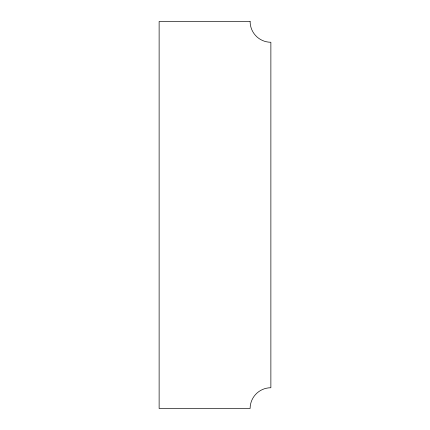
<?xml version="1.0" encoding="UTF-8"?>
<svg xmlns="http://www.w3.org/2000/svg" width="430" height="430" viewBox="0 0 430 430"><rect width="100%" height="100%" fill="white"/><g stroke="black" fill="none" stroke-linecap="round" stroke-linejoin="round"><path stroke-width="0.64" d="M250.12 21.5L159.127 21.5L159.127 408.5L250.12 408.5A20.753 20.753 0 0 1 270.873 387.747L270.873 42.253A20.753 20.753 0 0 1 250.12 21.5"/></g></svg>
